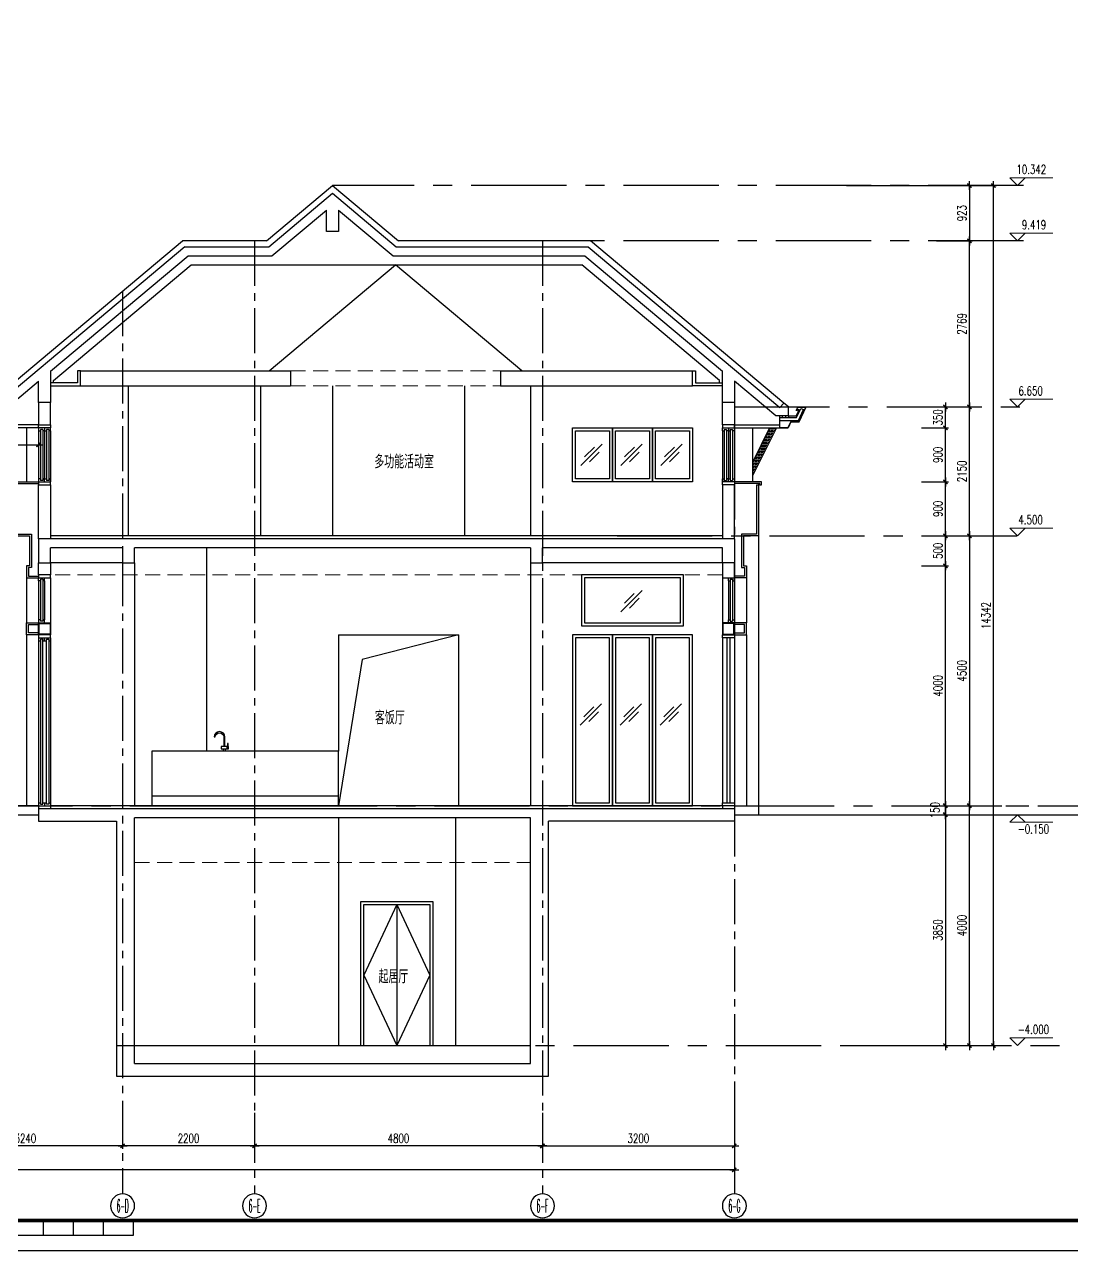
# Model space of a CAD drawing. Extents: x -395226 to -176901, y -140672 to 68263.
# Drawn here: x -244335 to -226879, y -127417 to -106974 of the extents above; entities that cross this region are included whole.
import ezdxf
from ezdxf.enums import TextEntityAlignment as Align

# ---------------------------------------------------------------- set-up
doc = ezdxf.new("R2010")
doc.units = 0
doc.header["$LTSCALE"] = 1000
doc.header["$MEASUREMENT"] = 0
for name, pattern in [('ACAD_ISO08W100', [36, 24, -3, 6, -3]), ('CENTER', [50.8, 31.75, -6.35, 6.35, -6.35]), ('HIDDEN', [0.375, 0.25, -0.125]), ('Plans$0$CENTER2', [1.125, 0.75, -0.125, 0.125, -0.125])]:
    doc.linetypes.add(name, pattern=pattern)
doc.layers.get('0').update_dxf_attribs({"linetype": 'CONTINUOUS'})
doc.layers.get('Defpoints').update_dxf_attribs({"linetype": 'CONTINUOUS'})
for name, color, linetype in [('A-AXIS', 3, 'CONTINUOUS'), ('A-AXIS-TEXT', 7, 'CONTINUOUS'), ('A-COLUMN', 1, 'CONTINUOUS'), ('A-DIM', 201, 'CONTINUOUS'), ('A-DOTE', 8, 'ACAD_ISO08W100'), ('A-FACADE', 5, 'CONTINUOUS'), ('A-FACADE-hatch', 252, 'CONTINUOUS'), ('A-FIN-GRAN', 34, 'CONTINUOUS'), ('A-FIN-METAL', 150, 'CONTINUOUS'), ('A-KITCHEN', 40, 'CONTINUOUS'), ('A-LINE', 8, 'CONTINUOUS'), ('A-PUB-DIM', 3, 'CONTINUOUS'), ('A-ROOF', 7, 'CONTINUOUS'), ('A-SITE', 7, 'CONTINUOUS'), ('A-TEXT-CN', 31, 'CONTINUOUS'), ('A-WALL', 2, 'CONTINUOUS'), ('A-WINDOW', 4, 'CONTINUOUS'), ('A_Hatch', 8, 'CONTINUOUS'), ('A_Wall', 3, 'CONTINUOUS'), ('CONC 03', 4, 'CONTINUOUS'), ('FIN 02', 7, 'CONTINUOUS'), ('GLZ 01', 8, 'CONTINUOUS'), ('GLZ 03', 7, 'CONTINUOUS'), ('Plans$0$Grid', 9, 'Plans$0$CENTER2'), ('Sect 18', 1, 'CONTINUOUS'), ('Sect 35', 2, 'CONTINUOUS'), ('图框', 7, 'CONTINUOUS')]:
    doc.layers.add(name, color=color, linetype=linetype)
doc.layers.add('A-LEVEL', color=135, linetype='CONTINUOUS', lineweight=0)
doc.layers.add('A-STAIR', color=30, linetype='CONTINUOUS', lineweight=0)
doc.styles.add('COMPLEX', font='COMPLEX')
doc.styles.add('DIM_FONT', font='SIMPLEX', dxfattribs={"width": 0.7, "bigfont": 'GBCBIG'})
doc.styles.add('PRC-S', font='tjromans.shx', dxfattribs={"width": 0.7, "bigfont": 'tjhztxt.shx'})
doc.styles.add('TJHZTXT', font='tjromans.shx', dxfattribs={"width": 0.8, "bigfont": 'tjhztxt.shx'})
doc.styles.add('zjz', font='tjromans.shx', dxfattribs={"width": 0.7, "height": 500, "bigfont": 'tjhztxt.shx'})
doc.dimstyles.new('DIM100', dxfattribs={"dimscale": 100, "dimtxt": 3, "dimasz": 0.01, "dimexe": 1, "dimexo": 1, "dimgap": 1, "dimtad": 1, "dimdec": 0, "dimzin": 0, "dimdsep": 46, "dimtxsty": 'DIM_FONT', "dimblk1": '_DIMX', "dimblk2": '_DIMX', "dimsah": 1, "dimcen": 0.01, "dimclrd": 256, "dimclre": 256, "dimclrt": 7, "dimadec": 0, "dimazin": 0, "dimtfac": 1, "dimtdec": 0, "dimtix": 1, "dimtmove": 2, "dimatfit": 3, "dimldrblk": '_DIMX', "dimfxl": 0, "dimtolj": 1, "dimtzin": 5, "dimarcsym": 0})

# ---------------------------------------------------------------- blocks, each defined once
blk = doc.blocks.new('glass hatch')
at = {"color": 9}
for p, q in [((0, 0), (355, 355)), ((61, 143), (225, 306)), ((143, 61), (306, 225))]:
    blk.add_line(p, q, dxfattribs=at)
blk = doc.blocks.new('double door ele')
for p, q in [((0, 0), (0, 2400)), ((0, 2400), (1200, 2400)), ((600, 2350), (600, 0)), ((1200, 2400), (1200, 0))]:
    blk.add_line(p, q)
blk.add_lwpolyline([(50, 0), (50, 2350), (1150, 2350), (1150, 0)])
at = {"ltscale": 0.5}
for points in [[(600, 2350), (50, 1175), (600, 0)], [(600, 2350), (1150, 1175), (600, 0)]]:
    blk.add_lwpolyline(points, dxfattribs=at)
blk = doc.blocks.new('A$C60017351')
at = {"layer": 'A-FIN-GRAN'}
for p, q in [((-570, 1450), (-600, 1450)), ((-400, -100), (-400, -850)), ((-400, -1050), (-400, -3900))]:
    blk.add_line(p, q, dxfattribs=at)
for points in [[(-625, 1450), (-650, 1450), (-650, 1500), (-200, 1500)], [(-625, 1450), (-625, 1470), (-200, 1470)], [(-600, 1450), (-600, 600), (-350, 600), (-350, 100), (-400, 100), (-400, -100), (-200, -100)], [(-570, 1450), (-570, 630), (-320, 630), (-320, 70), (-370, 70), (-370, -70), (-200, -70)], [(-600, 600), (-600, -4050)], [(-200, -1050), (-400, -1050), (-400, -850), (-200, -850)], [(-200, -1020), (-370, -1020), (-370, -880), (-200, -880)], [(-200, -3900), (-600, -3900), (-600, -4050)]]:
    blk.add_lwpolyline(points, dxfattribs=at)
blk.add_arc((-613, 1450), 12.5, 0, 180, dxfattribs=at)
at = {"layer": 'A-FIN-METAL'}
for points in [[(0, -850), (0, -1050), (-200, -1050), (-200, -850)], [(-10, -860), (-10, -1040), (-190, -1040), (-190, -860)]]:
    blk.add_lwpolyline(points, close=True, dxfattribs=at)
at = {"layer": 'A-WINDOW'}
for p, q in [((-170, -125), (-170, -825)), ((-130, -125), (-170, -125)), ((-130, -125), (-130, -825)), ((-100, -150), (-100, -100)), ((-130, -825), (-170, -825))]:
    blk.add_line(p, q, dxfattribs=at)
for points in [[(-170, -150), (-200, -150), (-200, -100)], [(-200, -150), (-200, -800)], [(-100, -150), (-130, -150)], [(-100, -150), (-100, -800)], [(0, -100), (0, -850)], [(-170, -800), (-200, -800), (-200, -850)], [(-100, -850), (-100, -800), (-130, -800)]]:
    blk.add_lwpolyline(points, dxfattribs=at)
blk = doc.blocks.new('_DIMX')
blk.add_line((-150, 0), (150, 0))
at = {"const_width": 50}
blk.add_lwpolyline([(-70, -70), (70, 70)], dxfattribs=at)
blk = doc.blocks.new('*D901')
at = {"layer": 'A-PUB-DIM', "lineweight": -2}
for p, q in [((-230629, -109658), (-228131, -109658)), ((-228181, -124000), (-228181, -109659)), ((-230629, -124000), (-228131, -124000))]:
    blk.add_line(p, q, dxfattribs=at)
at = {"layer": 'Defpoints', "color": 0}
for p in [(-230679, -109658), (-228181, -109658), (-230679, -124000)]:
    blk.add_point(p, dxfattribs=at)
at = {"layer": 'A-PUB-DIM', "lineweight": -2, "xscale": 0.5, "yscale": 0.5, "zscale": 0.5}
for p, rotation in [((-228181, -109658), 90), ((-228181, -124000), 270)]:
    blk.add_blockref('_DIMX', p, dxfattribs=dict(at, rotation=rotation))
at = {"layer": 'A-PUB-DIM', "insert": (-228306, -116829), "char_height": 150, "attachment_point": 5, "rotation": 90, "style": 'DIM_FONT'}
blk.add_mtext('\\A1;14342', dxfattribs=at)
blk = doc.blocks.new('*D902')
at = {"layer": 'A-PUB-DIM', "lineweight": -2}
for p, q in [((-229129, -115500), (-228531, -115500)), ((-228581, -115501), (-228581, -120000)), ((-229129, -120000), (-228531, -120000))]:
    blk.add_line(p, q, dxfattribs=at)
at = {"layer": 'Defpoints', "color": 0}
for p in [(-229179, -115500), (-229179, -120000), (-228581, -120000)]:
    blk.add_point(p, dxfattribs=at)
at = {"layer": 'A-PUB-DIM', "lineweight": -2, "xscale": 0.5, "yscale": 0.5, "zscale": 0.5}
for p, rotation in [((-228581, -115500), 90), ((-228581, -120000), 270)]:
    blk.add_blockref('_DIMX', p, dxfattribs=dict(at, rotation=rotation))
at = {"layer": 'A-PUB-DIM', "insert": (-228706, -117750), "char_height": 150, "attachment_point": 5, "rotation": 90, "style": 'DIM_FONT'}
blk.add_mtext('\\A1;4500', dxfattribs=at)
blk = doc.blocks.new('*D903')
at = {"layer": 'A-PUB-DIM', "lineweight": -2}
for p, q in [((-229129, -113350), (-228531, -113350)), ((-228581, -115500), (-228581, -113351)), ((-229129, -115500), (-228531, -115500))]:
    blk.add_line(p, q, dxfattribs=at)
at = {"layer": 'Defpoints', "color": 0}
for p in [(-229179, -113350), (-228581, -113350), (-229179, -115500)]:
    blk.add_point(p, dxfattribs=at)
at = {"layer": 'A-PUB-DIM', "lineweight": -2, "xscale": 0.5, "yscale": 0.5, "zscale": 0.5}
for p, rotation in [((-228581, -113350), 90), ((-228581, -115500), 270)]:
    blk.add_blockref('_DIMX', p, dxfattribs=dict(at, rotation=rotation))
at = {"layer": 'A-PUB-DIM', "insert": (-228706, -114425), "char_height": 150, "attachment_point": 5, "rotation": 90, "style": 'DIM_FONT'}
blk.add_mtext('\\A1;2150', dxfattribs=at)
blk = doc.blocks.new('A$C27EA7CCC')
at = {"layer": 'A-LEVEL', "linetype": 'ByBlock'}
blk.add_lwpolyline([(1018, 509), (509, 0), (0, 509), (2880, 509)], dxfattribs=at)
at = {"layer": 'A-LEVEL', "style": 'zjz', "width": 0.7}
for tag, p in [('-6.000（建筑）', (3635, 1346)), ('-6.300（结构）', (3635, 645))]:
    blk.add_attdef(tag, text='', height=600, dxfattribs=at).set_placement(p, align=Align.RIGHT)
blk = doc.blocks.new('*D904')
at = {"layer": 'A-PUB-DIM', "lineweight": -2}
for p, q in [((-229129, -120000), (-228531, -120000)), ((-228581, -124000), (-228581, -120001)), ((-229129, -124000), (-228531, -124000))]:
    blk.add_line(p, q, dxfattribs=at)
at = {"layer": 'Defpoints', "color": 0}
for p in [(-229179, -120000), (-228581, -120000), (-229179, -124000)]:
    blk.add_point(p, dxfattribs=at)
at = {"layer": 'A-PUB-DIM', "lineweight": -2, "xscale": 0.5, "yscale": 0.5, "zscale": 0.5}
for p, rotation in [((-228581, -120000), 90), ((-228581, -124000), 270)]:
    blk.add_blockref('_DIMX', p, dxfattribs=dict(at, rotation=rotation))
at = {"layer": 'A-PUB-DIM', "insert": (-228706, -122000), "char_height": 150, "attachment_point": 5, "rotation": 90, "style": 'DIM_FONT'}
blk.add_mtext('\\A1;4000', dxfattribs=at)
blk = doc.blocks.new('*D905')
at = {"layer": 'A-DIM', "lineweight": -2}
for p, q in [((-229381, -120000), (-228931, -120000)), ((-228981, -120150), (-228981, -120001)), ((-229381, -120150), (-228931, -120150))]:
    blk.add_line(p, q, dxfattribs=at)
at = {"layer": 'Defpoints', "color": 0}
for p in [(-229431, -120000), (-228981, -120000), (-229431, -120150)]:
    blk.add_point(p, dxfattribs=at)
at = {"layer": 'A-DIM', "lineweight": -2, "xscale": 0.5, "yscale": 0.5, "zscale": 0.5}
for p, rotation in [((-228981, -120000), 90), ((-228981, -120150), 270)]:
    blk.add_blockref('_DIMX', p, dxfattribs=dict(at, rotation=rotation))
at = {"layer": 'A-DIM', "insert": (-229153, -120075), "char_height": 150, "attachment_point": 5, "rotation": 90, "style": 'DIM_FONT'}
blk.add_mtext('\\A1;150', dxfattribs=at)
blk = doc.blocks.new('*D906')
at = {"layer": 'A-DIM', "lineweight": -2}
for p, q in [((-229381, -116000), (-228931, -116000)), ((-228981, -120000), (-228981, -116001)), ((-229381, -120000), (-228931, -120000))]:
    blk.add_line(p, q, dxfattribs=at)
at = {"layer": 'Defpoints', "color": 0}
for p in [(-229431, -116000), (-228981, -116000), (-229431, -120000)]:
    blk.add_point(p, dxfattribs=at)
at = {"layer": 'A-DIM', "lineweight": -2, "xscale": 0.5, "yscale": 0.5, "zscale": 0.5}
for p, rotation in [((-228981, -116000), 90), ((-228981, -120000), 270)]:
    blk.add_blockref('_DIMX', p, dxfattribs=dict(at, rotation=rotation))
at = {"layer": 'A-DIM', "insert": (-229106, -118000), "char_height": 150, "attachment_point": 5, "rotation": 90, "style": 'DIM_FONT'}
blk.add_mtext('\\A1;4000', dxfattribs=at)
blk = doc.blocks.new('*D907')
at = {"layer": 'A-DIM', "lineweight": -2}
for p, q in [((-229381, -115500), (-228931, -115500)), ((-228981, -116000), (-228981, -115501)), ((-229381, -116000), (-228931, -116000))]:
    blk.add_line(p, q, dxfattribs=at)
at = {"layer": 'Defpoints', "color": 0}
for p in [(-229431, -115500), (-228981, -115500), (-229431, -116000)]:
    blk.add_point(p, dxfattribs=at)
at = {"layer": 'A-DIM', "lineweight": -2, "xscale": 0.5, "yscale": 0.5, "zscale": 0.5}
for p, rotation in [((-228981, -115500), 90), ((-228981, -116000), 270)]:
    blk.add_blockref('_DIMX', p, dxfattribs=dict(at, rotation=rotation))
at = {"layer": 'A-DIM', "insert": (-229106, -115750), "char_height": 150, "attachment_point": 5, "rotation": 90, "style": 'DIM_FONT'}
blk.add_mtext('\\A1;500', dxfattribs=at)
blk = doc.blocks.new('*D908')
at = {"layer": 'A-DIM', "lineweight": -2}
for p, q in [((-229381, -114600), (-228931, -114600)), ((-228981, -115500), (-228981, -114601)), ((-229381, -115500), (-228931, -115500))]:
    blk.add_line(p, q, dxfattribs=at)
at = {"layer": 'Defpoints', "color": 0}
for p in [(-229431, -114600), (-228981, -114600), (-229431, -115500)]:
    blk.add_point(p, dxfattribs=at)
at = {"layer": 'A-DIM', "lineweight": -2, "xscale": 0.5, "yscale": 0.5, "zscale": 0.5}
for p, rotation in [((-228981, -114600), 90), ((-228981, -115500), 270)]:
    blk.add_blockref('_DIMX', p, dxfattribs=dict(at, rotation=rotation))
at = {"layer": 'A-DIM', "insert": (-229106, -115050), "char_height": 150, "attachment_point": 5, "rotation": 90, "style": 'DIM_FONT'}
blk.add_mtext('\\A1;900', dxfattribs=at)
blk = doc.blocks.new('*D909')
at = {"layer": 'A-DIM', "lineweight": -2}
for p, q in [((-229381, -113700), (-228931, -113700)), ((-228981, -114600), (-228981, -113701)), ((-229381, -114600), (-228931, -114600))]:
    blk.add_line(p, q, dxfattribs=at)
at = {"layer": 'Defpoints', "color": 0}
for p in [(-229431, -113700), (-228981, -113700), (-229431, -114600)]:
    blk.add_point(p, dxfattribs=at)
at = {"layer": 'A-DIM', "lineweight": -2, "xscale": 0.5, "yscale": 0.5, "zscale": 0.5}
for p, rotation in [((-228981, -113700), 90), ((-228981, -114600), 270)]:
    blk.add_blockref('_DIMX', p, dxfattribs=dict(at, rotation=rotation))
at = {"layer": 'A-DIM', "insert": (-229106, -114150), "char_height": 150, "attachment_point": 5, "rotation": 90, "style": 'DIM_FONT'}
blk.add_mtext('\\A1;900', dxfattribs=at)
blk = doc.blocks.new('*D910')
at = {"layer": 'A-DIM', "lineweight": -2}
for p, q in [((-229381, -113350), (-228931, -113350)), ((-228981, -113350), (-228981, -113349)), ((-228981, -113700), (-228981, -113350)), ((-229381, -113700), (-228931, -113700)), ((-228981, -113701), (-228981, -113701))]:
    blk.add_line(p, q, dxfattribs=at)
at = {"layer": 'Defpoints', "color": 0}
for p in [(-229431, -113350), (-228981, -113350), (-229431, -113700)]:
    blk.add_point(p, dxfattribs=at)
at = {"layer": 'A-DIM', "lineweight": -2, "xscale": 0.5, "yscale": 0.5, "zscale": 0.5}
for p, rotation in [((-228981, -113350), 270), ((-228981, -113700), 90)]:
    blk.add_blockref('_DIMX', p, dxfattribs=dict(at, rotation=rotation))
at = {"layer": 'A-DIM', "insert": (-229106, -113525), "char_height": 150, "attachment_point": 5, "rotation": 90, "style": 'DIM_FONT'}
blk.add_mtext('\\A1;350', dxfattribs=at)
blk = doc.blocks.new('*D911')
at = {"layer": 'A-PUB-DIM', "lineweight": -2}
for p, q in [((-229129, -110581), (-228531, -110581)), ((-228581, -113350), (-228581, -110582)), ((-229129, -113350), (-228531, -113350))]:
    blk.add_line(p, q, dxfattribs=at)
at = {"layer": 'Defpoints', "color": 0}
for p in [(-229179, -110581), (-228581, -110581), (-229179, -113350)]:
    blk.add_point(p, dxfattribs=at)
at = {"layer": 'A-PUB-DIM', "lineweight": -2, "xscale": 0.5, "yscale": 0.5, "zscale": 0.5}
for p, rotation in [((-228581, -110581), 90), ((-228581, -113350), 270)]:
    blk.add_blockref('_DIMX', p, dxfattribs=dict(at, rotation=rotation))
at = {"layer": 'A-PUB-DIM', "insert": (-228706, -111966), "char_height": 150, "attachment_point": 5, "rotation": 90, "style": 'DIM_FONT'}
blk.add_mtext('\\A1;2769', dxfattribs=at)
blk = doc.blocks.new('*D912')
at = {"layer": 'A-PUB-DIM', "lineweight": -2}
for p, q in [((-229129, -109658), (-228531, -109658)), ((-228581, -109659), (-228581, -110581)), ((-229129, -110581), (-228531, -110581))]:
    blk.add_line(p, q, dxfattribs=at)
at = {"layer": 'Defpoints', "color": 0}
for p in [(-229179, -109658), (-229179, -110581), (-228581, -110581)]:
    blk.add_point(p, dxfattribs=at)
at = {"layer": 'A-PUB-DIM', "lineweight": -2, "xscale": 0.5, "yscale": 0.5, "zscale": 0.5}
for p, rotation in [((-228581, -109658), 90), ((-228581, -110581), 270)]:
    blk.add_blockref('_DIMX', p, dxfattribs=dict(at, rotation=rotation))
at = {"layer": 'A-PUB-DIM', "insert": (-228706, -110120), "char_height": 150, "attachment_point": 5, "rotation": 90, "style": 'DIM_FONT'}
blk.add_mtext('\\A1;923', dxfattribs=at)
blk = doc.blocks.new('*D918')
at = {"layer": 'A-PUB-DIM', "lineweight": -2}
for p, q in [((-240500, -125122), (-240500, -125723)), ((-235700, -125122), (-235700, -125723)), ((-235700, -125673), (-240499, -125673))]:
    blk.add_line(p, q, dxfattribs=at)
at = {"layer": 'Defpoints', "color": 0}
for p in [(-240500, -125072), (-235700, -125072), (-240500, -125673)]:
    blk.add_point(p, dxfattribs=at)
at = {"layer": 'A-PUB-DIM', "lineweight": -2, "xscale": 0.5, "yscale": 0.5, "zscale": 0.5, "rotation": 180}
blk.add_blockref('_DIMX', (-240500, -125673), dxfattribs=at)
at = {"layer": 'A-PUB-DIM', "lineweight": -2, "xscale": 0.5, "yscale": 0.5, "zscale": 0.5}
blk.add_blockref('_DIMX', (-235700, -125673), dxfattribs=at)
at = {"layer": 'A-PUB-DIM', "insert": (-238100, -125548), "char_height": 150, "attachment_point": 5, "style": 'DIM_FONT'}
blk.add_mtext('\\A1;4800', dxfattribs=at)
blk = doc.blocks.new('*D919')
at = {"layer": 'A-PUB-DIM', "lineweight": -2}
for p, q in [((-242700, -125122), (-242700, -125723)), ((-240500, -125122), (-240500, -125723)), ((-240500, -125673), (-242699, -125673))]:
    blk.add_line(p, q, dxfattribs=at)
at = {"layer": 'Defpoints', "color": 0}
for p in [(-242700, -125072), (-240500, -125072), (-242700, -125673)]:
    blk.add_point(p, dxfattribs=at)
at = {"layer": 'A-PUB-DIM', "lineweight": -2, "xscale": 0.5, "yscale": 0.5, "zscale": 0.5, "rotation": 180}
blk.add_blockref('_DIMX', (-242700, -125673), dxfattribs=at)
at = {"layer": 'A-PUB-DIM', "lineweight": -2, "xscale": 0.5, "yscale": 0.5, "zscale": 0.5}
blk.add_blockref('_DIMX', (-240500, -125673), dxfattribs=at)
at = {"layer": 'A-PUB-DIM', "insert": (-241600, -125548), "char_height": 150, "attachment_point": 5, "style": 'DIM_FONT'}
blk.add_mtext('\\A1;2200', dxfattribs=at)
blk = doc.blocks.new('*D920')
at = {"layer": 'A-PUB-DIM', "lineweight": -2}
for p, q in [((-245940, -125122), (-245940, -125723)), ((-242700, -125122), (-242700, -125723)), ((-242700, -125673), (-245939, -125673))]:
    blk.add_line(p, q, dxfattribs=at)
at = {"layer": 'Defpoints', "color": 0}
for p in [(-245940, -125072), (-242700, -125072), (-245940, -125673)]:
    blk.add_point(p, dxfattribs=at)
at = {"layer": 'A-PUB-DIM', "lineweight": -2, "xscale": 0.5, "yscale": 0.5, "zscale": 0.5, "rotation": 180}
blk.add_blockref('_DIMX', (-245940, -125673), dxfattribs=at)
at = {"layer": 'A-PUB-DIM', "lineweight": -2, "xscale": 0.5, "yscale": 0.5, "zscale": 0.5}
blk.add_blockref('_DIMX', (-242700, -125673), dxfattribs=at)
at = {"layer": 'A-PUB-DIM', "insert": (-244320, -125548), "char_height": 150, "attachment_point": 5, "style": 'DIM_FONT'}
blk.add_mtext('\\A1;3240', dxfattribs=at)
blk = doc.blocks.new('*D923')
at = {"layer": 'A-PUB-DIM', "lineweight": -2}
for p, q in [((-262740, -124815), (-262740, -126123)), ((-232500, -124815), (-232500, -126123)), ((-232500, -126073), (-262739, -126073))]:
    blk.add_line(p, q, dxfattribs=at)
at = {"layer": 'Defpoints', "color": 0}
for p in [(-262740, -124765), (-232500, -124765), (-262740, -126073)]:
    blk.add_point(p, dxfattribs=at)
at = {"layer": 'A-PUB-DIM', "lineweight": -2, "xscale": 0.5, "yscale": 0.5, "zscale": 0.5, "rotation": 180}
blk.add_blockref('_DIMX', (-262740, -126073), dxfattribs=at)
at = {"layer": 'A-PUB-DIM', "lineweight": -2, "xscale": 0.5, "yscale": 0.5, "zscale": 0.5}
blk.add_blockref('_DIMX', (-232500, -126073), dxfattribs=at)
at = {"layer": 'A-PUB-DIM', "insert": (-247620, -125948), "char_height": 150, "attachment_point": 5, "style": 'DIM_FONT'}
blk.add_mtext('\\A1;30240', dxfattribs=at)
blk = doc.blocks.new('_AXISO')
blk.add_circle((0, 0), 0.5)
at = {"layer": 'A-AXIS-TEXT', "style": 'COMPLEX', "width": 1.041667}
blk.add_attdef('A', text='', height=0.56, dxfattribs=at).set_placement((-0.25, -0.28), (0.25, -0.28), align=Align.FIT)
blk = doc.blocks.new('*D924')
at = {"layer": 'A-PUB-DIM', "lineweight": -2}
for p, q in [((-235700, -125122), (-235700, -125723)), ((-232500, -125122), (-232500, -125723)), ((-235699, -125673), (-232500, -125673))]:
    blk.add_line(p, q, dxfattribs=at)
at = {"layer": 'Defpoints', "color": 0}
for p in [(-235700, -125072), (-232500, -125072), (-232500, -125673)]:
    blk.add_point(p, dxfattribs=at)
at = {"layer": 'A-PUB-DIM', "lineweight": -2, "xscale": 0.5, "yscale": 0.5, "zscale": 0.5, "rotation": 180}
blk.add_blockref('_DIMX', (-235700, -125673), dxfattribs=at)
at = {"layer": 'A-PUB-DIM', "lineweight": -2, "xscale": 0.5, "yscale": 0.5, "zscale": 0.5}
blk.add_blockref('_DIMX', (-232500, -125673), dxfattribs=at)
at = {"layer": 'A-PUB-DIM', "insert": (-234100, -125548), "char_height": 150, "attachment_point": 5, "style": 'DIM_FONT'}
blk.add_mtext('\\A1;3200', dxfattribs=at)
blk = doc.blocks.new('*D925')
at = {"layer": 'A-DIM', "lineweight": -2}
for p, q in [((-229381, -120150), (-228931, -120150)), ((-228981, -120151), (-228981, -124000)), ((-229381, -124000), (-228931, -124000))]:
    blk.add_line(p, q, dxfattribs=at)
at = {"layer": 'Defpoints', "color": 0}
for p in [(-229431, -120150), (-229431, -124000), (-228981, -124000)]:
    blk.add_point(p, dxfattribs=at)
at = {"layer": 'A-DIM', "lineweight": -2, "xscale": 0.5, "yscale": 0.5, "zscale": 0.5}
for p, rotation in [((-228981, -120150), 90), ((-228981, -124000), 270)]:
    blk.add_blockref('_DIMX', p, dxfattribs=dict(at, rotation=rotation))
at = {"layer": 'A-DIM', "insert": (-229106, -122075), "char_height": 150, "attachment_point": 5, "rotation": 90, "style": 'DIM_FONT'}
blk.add_mtext('\\A1;3850', dxfattribs=at)
blk = doc.blocks.new('*D933')
at = {"layer": 'A-DIM', "lineweight": -2}
for p, q in [((-245300, -113681), (-245300, -114031)), ((-244100, -113681), (-244100, -114031)), ((-245299, -113981), (-244100, -113981))]:
    blk.add_line(p, q, dxfattribs=at)
at = {"layer": 'Defpoints', "color": 0}
for p in [(-245300, -113631), (-244100, -113631), (-244100, -113981)]:
    blk.add_point(p, dxfattribs=at)
at = {"layer": 'A-DIM', "lineweight": -2, "xscale": 0.5, "yscale": 0.5, "zscale": 0.5, "rotation": 180}
blk.add_blockref('_DIMX', (-245300, -113981), dxfattribs=at)
at = {"layer": 'A-DIM', "lineweight": -2, "xscale": 0.5, "yscale": 0.5, "zscale": 0.5}
blk.add_blockref('_DIMX', (-244100, -113981), dxfattribs=at)
at = {"layer": 'A-DIM', "insert": (-244700, -113856), "char_height": 150, "attachment_point": 5, "style": 'DIM_FONT'}
blk.add_mtext('\\A1;1200', dxfattribs=at)
blk = doc.blocks.new('yzysd')
for p, q in [((-183, -100), (-300, 150)), ((-157, 147), (-300, 150)), ((-180, -95), (-292, 145)), ((-160, 142), (-292, 145)), ((-206, 125), (-251, 104)), ((-167, -75), (-251, 104)), ((-136, -25), (-206, 125)), ((-161, 110), (-178, 102)), ((-131, 0), (-178, 102)), ((-166, 108), (-154, 82)), ((-161, 110), (-151, 89)), ((-138, 95), (-160, 142)), ((-132, 92), (-157, 147)), ((-154, 82), (-132, 92)), ((-151, 89), (-138, 95)), ((50, 0), (50, -25)), ((-43, -100), (-183, -100)), ((-40, -95), (-180, -95)), ((150, -75), (-167, -75)), ((150, -25), (-136, -25)), ((0, 0), (-131, 0)), ((-43, -100), (3, -200)), ((-40, -95), (6, -195)), ((0, 0), (0, -25)), ((150, -200), (3, -200)), ((150, -195), (6, -195)), ((101, 0), (101, -25)), ((150, 0), (150, -200))]:
    blk.add_line(p, q)
blk = doc.blocks.new('TJAD_TK_A0')
at = {"layer": '图框'}
for p, q in [((1587.5, -436.65), (1587.5, -431.65)), ((1597.5, -436.65), (1597.5, -431.65)), ((1607.5, -436.65), (1607.5, -431.65)), ((1617.5, -436.65), (1617.5, -431.65)), ((1517.5, -436.65), (1617.5, -436.65)), ((973, -441.7), (2162, -441.7))]:
    blk.add_line(p, q, dxfattribs=at)
at = {"layer": '图框', "const_width": 1.2}
blk.add_lwpolyline([(2152, -431.7), (2152, 389.3), (998, 389.3), (998, -431.7)], close=True, dxfattribs=at)

msp = doc.modelspace()

# ---------------------------------------------------------------- hatches: boundary and pattern name
at = {"layer": 'A-FACADE-hatch'}
h = msp.add_hatch(dxfattribs=at)
h.set_pattern_fill('DOTS', color=256, scale=400, style=0)
h.set_pattern_definition([(360, (-33114.466, -64086.312), (12.5, 25), [0, -25])])
h.paths.add_polyline_path([(-231799.7, -113700.1), (-231911.5, -113700.1), (-232199.7, -114276.5), (-232199.7, -114500.1)])

# ---------------------------------------------------------------- linework, layer by layer
for p, q in [((-244099.7, -116150.1), (-244099.7, -116200.1)), ((-244099.7, -116200.1), (-243899.7, -116200.1)), ((-243899.7, -116200.1), (-243899.7, -116150.1))]:
    msp.add_line(p, q)
at = {"layer": 'A-COLUMN'}
for p, q in [((-240263.3, -110681.1), (-239199.7, -109788.6)), ((-239199.7, -109788.6), (-238136.1, -110681.1)), ((-241663.3, -110681.1), (-244858.8, -113362.5)), ((-241663.3, -110681.1), (-240263.3, -110681.1)), ((-238136.1, -110681.1), (-234936.1, -110681.1)), ((-234936.1, -110681.1), (-231740.5, -113362.5)), ((-231740.5, -113362.5), (-231676.3, -113285.9)), ((-231599.7, -113350.1), (-231676.3, -113285.9)), ((-231599.7, -113500.1), (-231599.7, -113350.1)), ((-232499.7, -115550.1), (-244099.7, -115550.1)), ((-242699.7, -115700.1), (-243899.7, -115700.1)), ((-235899.7, -115700.1), (-242499.7, -115700.1)), ((-232699.7, -115700.1), (-235699.7, -115700.1)), ((-232499.7, -120050.1), (-244099.7, -120050.1)), ((-235899.7, -120200.1), (-242499.7, -120200.1)), ((-242499.7, -124300.1), (-242499.7, -120200.1)), ((-235899.7, -124300.1), (-235899.7, -120200.1)), ((-242499.7, -124300.1), (-235899.7, -124300.1))]:
    msp.add_line(p, q, dxfattribs=at)
for points in [[(-243899.7, -112753.5), (-241608.7, -110831.1), (-240208.7, -110831.1), (-239299.7, -110068.4)], [(-239099.7, -110068.4), (-239099.7, -110422.5), (-239299.7, -110422.5), (-239299.7, -110068.4)], [(-239099.7, -110068.4), (-238190.7, -110831.1), (-234990.7, -110831.1), (-232699.7, -112753.5)], [(-243899.7, -112753.5), (-243899.7, -113275.5), (-244099.7, -113275.5), (-244099.7, -112921.3)], [(-231599.7, -113500.1), (-231809.8, -113500.1), (-232499.7, -112921.3), (-232499.7, -113275.5), (-232699.7, -113275.5), (-232699.7, -112753.5)], [(-244999.7, -113500.1), (-244789.5, -113500.1), (-244099.7, -112921.3)], [(-244099.7, -115550.1), (-244099.7, -115950.1), (-243899.7, -115950.1), (-243899.7, -115700.1)], [(-242699.7, -115700.1), (-242699.7, -115950.1), (-242499.7, -115950.1), (-242499.7, -115700.1)], [(-235899.7, -115700.1), (-235899.7, -115950.1), (-235699.7, -115950.1), (-235699.7, -115700.1)], [(-232499.7, -115550.1), (-232499.7, -115950.1), (-232699.7, -115950.1), (-232699.7, -115700.1)], [(-244099.7, -120050.1), (-244099.7, -120260.1), (-242799.7, -120260.1)], [(-232499.7, -120050.1), (-232499.7, -120260.1), (-235599.7, -120260.1)], [(-242799.7, -120260.1), (-242799.7, -124510.1), (-235599.7, -124510.1), (-235599.7, -120260.1)]]:
    msp.add_lwpolyline(points, dxfattribs=at)
at = {"layer": 'A-DOTE', "linetype": 'CENTER', "ltscale": 0.05}
for p, q in [((-227680.5, -109658.1), (-239199.7, -109658.1)), ((-227680.5, -110581.1), (-234899.7, -110581.1)), ((-232499.7, -113350.1), (-227680.5, -113350.1)), ((-234455.5, -115500.1), (-227680.5, -115500.1)), ((-267980.5, -120000.1), (-227080.5, -120000.1)), ((-242799.7, -124000.1), (-227080.5, -124000.1))]:
    msp.add_line(p, q, dxfattribs=at)
at = {"layer": 'A-DOTE', "ltscale": 0.05}
msp.add_line((-229240.1, -120000.1), (-221051.8, -120000.1), dxfattribs=at)
at = {"layer": 'A-FACADE'}
for p, q in [((-243849.7, -112907.3), (-241554.1, -110981.1)), ((-241554.1, -110981.1), (-235045.3, -110981.1)), ((-240257.9, -112750.1), (-238149.7, -110981.1)), ((-236041.4, -112750.1), (-238149.7, -110981.1)), ((-232749.7, -112907.3), (-235045.3, -110981.1)), ((-239899.7, -112750.1), (-239899.7, -113000.1)), ((-236399.7, -112750.1), (-236399.7, -113000.1)), ((-243849.7, -112950.1), (-243849.7, -112907.3)), ((-240399.7, -113000.1), (-240399.7, -115500.1)), ((-239199.7, -113000.1), (-239199.7, -115500.1)), ((-236999.7, -113000.1), (-236999.7, -115500.1)), ((-235899.7, -113000.1), (-235899.7, -115500.1)), ((-232749.7, -112950.1), (-232749.7, -112907.3)), ((-244099.7, -113650.1), (-244789.5, -113650.1)), ((-232499.7, -113650.1), (-231749.7, -113650.1)), ((-244099.7, -113700.1), (-244789.5, -113700.1)), ((-232499.7, -113700.1), (-231749.7, -113700.1)), ((-232699.7, -115500.1), (-243899.7, -115500.1)), ((-242499.7, -115950.1), (-242499.7, -120000.1)), ((-235899.7, -115950.1), (-235899.7, -120000.1)), ((-239099.7, -117150.1), (-239099.7, -119090.1)), ((-239099.7, -117150.1), (-237099.7, -117150.1)), ((-237099.7, -117150.1), (-237099.7, -120000.1)), ((-244099.7, -120000.1), (-244099.7, -120050.1)), ((-232499.7, -120000.1), (-243899.7, -120000.1)), ((-243899.7, -120000.1), (-243899.7, -120050.1)), ((-232699.7, -120000.1), (-232699.7, -120050.1)), ((-232499.7, -120000.1), (-232499.7, -120050.1)), ((-239099.7, -120200.1), (-239099.7, -124000.1)), ((-237149.7, -120200.1), (-237149.7, -124000.1)), ((-242499.7, -124000.1), (-235899.7, -124000.1))]:
    msp.add_line(p, q, dxfattribs=at)
at = {"layer": 'A-FACADE', "extrusion": (0, 0, -1)}
msp.add_line((-242599.7, -115500.1), (-242599.7, -113000.1), dxfattribs=at)
at = {"layer": 'A-FACADE'}
for points in [[(-243899.7, -113000.1), (-243399.7, -113000.1), (-243399.7, -112750.1), (-243449.7, -112750.1), (-243449.7, -112950.1), (-243899.7, -112950.1)], [(-243399.7, -112750.1), (-239899.7, -112750.1)], [(-236399.7, -112750.1), (-233199.7, -112750.1)], [(-232699.7, -113000.1), (-233199.7, -113000.1), (-233199.7, -112750.1), (-233149.7, -112750.1), (-233149.7, -112950.1), (-232699.7, -112950.1)], [(-243399.7, -113000.1), (-239899.7, -113000.1)], [(-236399.7, -113000.1), (-233199.7, -113000.1)]]:
    msp.add_lwpolyline(points, dxfattribs=at)
at = {"layer": 'A-FIN-GRAN'}
msp.add_line((-232199.7, -113700.1), (-232199.7, -114600.1), dxfattribs=at)
at = {"layer": 'A-KITCHEN'}
for p, q in [((-241013.5, -118994.4, 0), (-240993.5, -118994.4, 0)), ((-241013.5, -118994.4, 0), (-240993.5, -118994.4, 0)), ((-239099.7, -119840.1, 0), (-242209.7, -119840.1))]:
    msp.add_line(p, q, dxfattribs=at)
at = {"layer": 'A-KITCHEN', "elevation": 0}
msp.add_lwpolyline([(-240993.5, -119014.4), (-240993.5, -118854.4, 1), (-241173.5, -118854.4), (-241153.5, -118854.4, -1), (-241013.5, -118854.4), (-241013.5, -119014.4)], format="xyb", dxfattribs=at)
msp.add_lwpolyline([(-240993.5, -119014.4), (-240993.5, -118854.4, 1), (-241173.5, -118854.4), (-241153.5, -118854.4, -1), (-241013.5, -118854.4), (-241013.5, -119014.4)], format="xyb", dxfattribs=at)
for points in [[(-240948.5, -119014.4), (-240938.5, -119014.4), (-240938.5, -118964.4), (-240948.5, -118964.4)], [(-240948.5, -119014.4), (-240938.5, -119014.4), (-240938.5, -118964.4), (-240948.5, -118964.4)], [(-241053.5, -119054.4), (-240953.5, -119054.4), (-240953.5, -119014.4), (-241053.5, -119014.4)], [(-241053.5, -119054.4), (-240953.5, -119054.4), (-240953.5, -119014.4), (-241053.5, -119014.4)], [(-240953.5, -119054.4), (-240933.5, -119054.4), (-240933.5, -119014.4), (-240953.5, -119014.4)], [(-240953.5, -119054.4), (-240933.5, -119054.4), (-240933.5, -119014.4), (-240953.5, -119014.4)]]:
    msp.add_lwpolyline(points, close=True, dxfattribs=at)
at = {"layer": 'A-KITCHEN'}
msp.add_lwpolyline([(-242209.7, -120000.1), (-239099.7, -120000.1), (-239099.7, -119090.1), (-242209.7, -119090.1)], close=True, dxfattribs=at)
at = {"layer": 'A-KITCHEN', "elevation": 0}
for points in [[(-241018.5, -119090.1), (-241018.5, -119054.4)], [(-241018.5, -119090.1), (-241018.5, -119054.4)], [(-240988.5, -119054.4), (-240988.5, -119090.1)], [(-240988.5, -119054.4), (-240988.5, -119090.1)]]:
    msp.add_lwpolyline(points, dxfattribs=at)
at = {"layer": 'A-LINE', "color": 8}
msp.add_line((-242699.7, -115950.1), (-243899.7, -115950.1), dxfattribs=at)
at = {"layer": 'A-LINE'}
for points in [[(-231799.7, -113700.1), (-232199.7, -114500.1)], [(-231911.5, -113700.1), (-232199.7, -114276.5)]]:
    msp.add_lwpolyline(points, dxfattribs=at)
at = {"layer": 'A-LINE', "color": 8}
msp.add_lwpolyline([(-237099.7, -117150.1), (-238706, -117564.4), (-239099.7, -120000.1)], dxfattribs=at)
at = {"layer": 'A-ROOF'}
for p, q in [((-244923.1, -113285.9), (-241699.7, -110581.1)), ((-240299.7, -110581.1), (-241699.7, -110581.1)), ((-234899.7, -110581.1), (-238099.7, -110581.1)), ((-231676.3, -113285.9), (-234899.7, -110581.1))]:
    msp.add_line(p, q, dxfattribs=at)
msp.add_lwpolyline([(-240299.7, -110581.1), (-239199.7, -109658.1), (-238099.7, -110581.1)], dxfattribs=at)
at = {"layer": 'A-SITE', "ltscale": 0.05}
for points in [[(-274494.7, -120150.1), (-244099.7, -120150.1)], [(-232499.7, -120150.1), (-225949.7, -120150.1)]]:
    msp.add_lwpolyline(points, dxfattribs=at)
at = {"layer": 'A-STAIR', "linetype": 'HIDDEN'}
for p, q in [((-239899.7, -112750.1), (-236399.7, -112750.1)), ((-239899.7, -113000.1), (-236399.7, -113000.1)), ((-232699.7, -116150.1), (-243899.7, -116150.1)), ((-242499.7, -120950.1), (-235899.7, -120950.1))]:
    msp.add_line(p, q, dxfattribs=at)
at = {"layer": 'A-WALL'}
for points in [[(-244099.7, -113275.5), (-244099.7, -113650.1), (-243899.7, -113650.1), (-243899.7, -113275.5)], [(-232499.7, -113275.5), (-232499.7, -113650.1), (-232699.7, -113650.1), (-232699.7, -113275.5)], [(-244099.7, -115550.1), (-244099.7, -114650.1), (-243899.7, -114650.1), (-243899.7, -115550.1)], [(-232499.7, -115550.1), (-232499.7, -114650.1), (-232699.7, -114650.1), (-232699.7, -115550.1)], [(-232699.7, -115950.1), (-232699.7, -116200.1), (-232499.7, -116200.1), (-232499.7, -115950.1)]]:
    msp.add_lwpolyline(points, dxfattribs=at)
at = {"layer": 'A-WINDOW'}
for p, q in [((-244099.7, -113750.1), (-244099.7, -114550.1)), ((-244099.7, -113750.1), (-244069.7, -113750.1)), ((-244069.7, -113725.1), (-244069.7, -114575.1)), ((-244029.7, -113725.1), (-244069.7, -113725.1)), ((-244029.7, -113725.1), (-244029.7, -114575.1)), ((-243999.7, -113750.1), (-244029.7, -113750.1)), ((-243999.7, -113700.1), (-243999.7, -113750.1)), ((-243999.7, -113750.1), (-243999.7, -114550.1)), ((-243999.7, -113750.1), (-243969.7, -113750.1)), ((-243969.7, -113725.1), (-243969.7, -114575.1)), ((-243929.7, -113725.1), (-243969.7, -113725.1)), ((-243929.7, -113725.1), (-243929.7, -114575.1)), ((-243899.7, -113750.1), (-243929.7, -113750.1)), ((-243899.7, -113750.1), (-243899.7, -113700.1)), ((-243899.7, -113750.1), (-243899.7, -114600.1)), ((-232699.7, -113750.1), (-232699.7, -113700.1)), ((-232699.7, -113750.1), (-232699.7, -114600.1)), ((-232699.7, -113750.1), (-232669.7, -113750.1)), ((-232669.7, -113725.1), (-232669.7, -114575.1)), ((-232669.7, -113725.1), (-232629.7, -113725.1)), ((-232629.7, -113725.1), (-232629.7, -114575.1)), ((-232599.7, -113750.1), (-232629.7, -113750.1)), ((-232599.7, -113700.1), (-232599.7, -113750.1)), ((-232599.7, -113750.1), (-232569.7, -113750.1)), ((-232599.7, -113750.1), (-232599.7, -114550.1)), ((-232569.7, -113725.1), (-232569.7, -114575.1)), ((-232569.7, -113725.1), (-232529.7, -113725.1)), ((-232529.7, -113725.1), (-232529.7, -114575.1)), ((-232499.7, -113750.1), (-232529.7, -113750.1)), ((-232499.7, -113700.1), (-232499.7, -113750.1)), ((-232499.7, -113750.1), (-232499.7, -114550.1)), ((-244099.7, -114600.1), (-243899.7, -114600.1)), ((-244029.7, -114575.1), (-244069.7, -114575.1)), ((-243999.7, -114550.1), (-244029.7, -114550.1)), ((-243999.7, -114600.1), (-243999.7, -114550.1)), ((-243999.7, -114550.1), (-243969.7, -114550.1)), ((-243929.7, -114575.1), (-243969.7, -114575.1)), ((-243899.7, -114550.1), (-243929.7, -114550.1)), ((-243899.7, -114600.1), (-243899.7, -114550.1)), ((-232699.7, -114600.1), (-232699.7, -114550.1)), ((-232699.7, -114550.1), (-232669.7, -114550.1)), ((-232499.7, -114600.1), (-232699.7, -114600.1)), ((-232699.7, -114650.1), (-232699.7, -114600.1)), ((-232669.7, -114575.1), (-232629.7, -114575.1)), ((-232599.7, -114550.1), (-232629.7, -114550.1)), ((-232599.7, -114600.1), (-232599.7, -114550.1)), ((-232599.7, -114550.1), (-232569.7, -114550.1)), ((-232569.7, -114575.1), (-232529.7, -114575.1)), ((-244099.7, -117250.1), (-244099.7, -119950.1)), ((-243999.7, -117250.1), (-243969.7, -117250.1)), ((-243899.7, -117200.1), (-243899.7, -120000.1)), ((-232699.7, -117200.1), (-232699.7, -119950.1)), ((-232624.7, -117200.1), (-232624.7, -119950.1)), ((-232574.7, -117200.1), (-232574.7, -119950.1)), ((-232499.7, -117200.1), (-232499.7, -119950.1)), ((-244099.7, -119950.1), (-244099.7, -120000.1)), ((-244099.7, -119950.1), (-244069.7, -119950.1)), ((-244099.7, -120000.1), (-243899.7, -120000.1)), ((-244029.7, -119950.1), (-243999.7, -119950.1)), ((-243999.7, -119950.1), (-243999.7, -120000.1)), ((-243999.7, -119950.1), (-243969.7, -119950.1)), ((-243929.7, -119950.1), (-243899.7, -119950.1)), ((-232699.7, -120000.1), (-232699.7, -119950.1)), ((-232699.7, -119950.1), (-232499.7, -119950.1)), ((-232499.7, -119950.1), (-232499.7, -120000.1))]:
    msp.add_line(p, q, dxfattribs=at)
for points in [[(-243899.7, -113650.1), (-243899.7, -113700.1), (-244099.7, -113700.1), (-244099.7, -113650.1)], [(-232699.7, -113650.1), (-232699.7, -113700.1), (-232499.7, -113700.1), (-232499.7, -113650.1)], [(-232699.7, -113750.1), (-232669.7, -113750.1)], [(-232599.7, -113750.1), (-232629.7, -113750.1)], [(-244069.7, -114550.1), (-244099.7, -114550.1), (-244099.7, -114650.1)], [(-243999.7, -114550.1), (-244029.7, -114550.1)], [(-243999.7, -114550.1), (-243969.7, -114550.1)], [(-243899.7, -114550.1), (-243929.7, -114550.1)], [(-232699.7, -114550.1), (-232669.7, -114550.1)], [(-232599.7, -114550.1), (-232629.7, -114550.1)], [(-232599.7, -114550.1), (-232569.7, -114550.1)], [(-232529.7, -114550.1), (-232499.7, -114550.1), (-232499.7, -114650.1)], [(-244099.7, -117150.1), (-244099.7, -117200.1), (-243899.7, -117200.1), (-243899.7, -117150.1)], [(-244099.7, -117200.1), (-244099.7, -117250.1), (-244069.7, -117250.1)], [(-244029.7, -117250.1), (-243999.7, -117250.1), (-243999.7, -117200.1)], [(-243929.7, -117250.1), (-243899.7, -117250.1)], [(-232499.7, -117150.1), (-232499.7, -117200.1), (-232699.7, -117200.1), (-232699.7, -117150.1)]]:
    msp.add_lwpolyline(points, dxfattribs=at)
for points in [[(-235199.7, -113700.1), (-234533, -113700.1), (-234533, -114600.1), (-235199.7, -114600.1)], [(-235149.7, -113750.1), (-234583, -113750.1), (-234583, -114550.1), (-235149.7, -114550.1)], [(-234533, -113700.1), (-233866.3, -113700.1), (-233866.3, -114600.1), (-234533, -114600.1)], [(-234483, -113750.1), (-233916.3, -113750.1), (-233916.3, -114550.1), (-234483, -114550.1)], [(-233866.3, -113700.1), (-233199.7, -113700.1), (-233199.7, -114600.1), (-233866.3, -114600.1)], [(-233816.3, -113750.1), (-233249.7, -113750.1), (-233249.7, -114550.1), (-233816.3, -114550.1)], [(-235049.7, -117000.1), (-233349.7, -117000.1), (-233349.7, -116150.1), (-235049.7, -116150.1)], [(-234999.7, -116950.1), (-233399.7, -116950.1), (-233399.7, -116200.1), (-234999.7, -116200.1)], [(-244029.7, -119975.1), (-244029.7, -117225.1), (-244069.7, -117225.1), (-244069.7, -119975.1), (-244029.7, -119975.1)], [(-243969.7, -119975.1), (-243969.7, -117225.1), (-243929.7, -117225.1), (-243929.7, -119975.1), (-243969.7, -119975.1)], [(-235199.7, -120000.1), (-234533, -120000.1), (-234533, -117150.1), (-235199.7, -117150.1)], [(-235149.7, -119950.1), (-234583, -119950.1), (-234583, -117200.1), (-235149.7, -117200.1)], [(-234533, -120000.1), (-233866.3, -120000.1), (-233866.3, -117150.1), (-234533, -117150.1)], [(-234483, -119950.1), (-233916.3, -119950.1), (-233916.3, -117200.1), (-234483, -117200.1)], [(-233866.3, -120000.1), (-233199.7, -120000.1), (-233199.7, -117150.1), (-233866.3, -117150.1)], [(-233816.3, -119950.1), (-233249.7, -119950.1), (-233249.7, -117200.1), (-233816.3, -117200.1)]]:
    msp.add_lwpolyline(points, close=True, dxfattribs=at)
at = {"layer": 'A_Hatch'}
msp.add_line((-243899.7, -114650.1), (-243899.7, -114600.1), dxfattribs=at)
at = {"layer": 'A_Wall'}
msp.add_lwpolyline([(-243899.7, -115950.1), (-243899.7, -116150.1), (-244099.7, -116150.1), (-244099.7, -115950.1)], dxfattribs=at)
at = {"layer": 'CONC 03'}
msp.add_lwpolyline([(-244099.7, -115550.1), (-244099.7, -115950.1), (-243899.7, -115950.1), (-243899.7, -115700.1)], dxfattribs=at)
at = {"layer": 'FIN 02'}
msp.add_line((-244099.7, -120000.1), (-244149.7, -120000.1), dxfattribs=at)
at = {"layer": 'GLZ 01'}
for points in [[(-244299.7, -113700.1), (-244299.7, -114600.1)], [(-243999.7, -113750.1), (-243969.7, -113750.1)], [(-243899.7, -113750.1), (-243929.7, -113750.1)]]:
    msp.add_lwpolyline(points, dxfattribs=at)
at = {"layer": 'GLZ 03'}
msp.add_line((-244099.7, -113700.1), (-244099.7, -113750.1), dxfattribs=at)
at = {"layer": 'Plans$0$Grid', "color": 8}
for p, q in [((-240499.7, -110581.1), (-240499.7, -126473.1)), ((-235699.7, -110581.1), (-235699.7, -126473.1)), ((-242699.7, -111420.2), (-242699.7, -126473.1)), ((-232499.7, -113350.1), (-232499.7, -126473.1))]:
    msp.add_line(p, q, dxfattribs=at)
at = {"layer": 'Sect 18'}
for p, q in [((-241299.7, -115700.1), (-241299.7, -119090.1)), ((-232699.7, -115950.1), (-235699.7, -115950.1))]:
    msp.add_line(p, q, dxfattribs=at)
at = {"layer": 'Sect 35', "color": 7}
msp.add_line((-232499.7, -119950.1), (-232499.7, -120000.1), dxfattribs=at)

# ---------------------------------------------------------------- block references
msp.add_blockref('A$C60017351', (-243899.7, -116100.1))
at = {"xscale": -1}
msp.add_blockref('A$C60017351', (-232699.7, -116100.1), dxfattribs=at)
at = {"layer": 'A-AXIS'}
ref = msp.add_blockref('_AXISO', (-242699.7, -126673.1), dxfattribs=dict(at, xscale=-400.0000000232831, yscale=399.9999999941792, zscale=400))
ref.add_attrib('A', '6-D', dxfattribs={"layer": 'A-AXIS-TEXT', "height": 224, "style": 'COMPLEX', "width": 0.292092}).set_placement((-242796, -126785.1), (-242599.7, -126785.1), align=Align.FIT)
ref = msp.add_blockref('_AXISO', (-240499.7, -126673.1), dxfattribs=dict(at, xscale=-400.0000000232831, yscale=399.9999999941792, zscale=400))
ref.add_attrib('A', '6-E', dxfattribs={"layer": 'A-AXIS-TEXT', "height": 224, "style": 'COMPLEX', "width": 0.296803}).set_placement((-240596, -126785.1), (-240399.7, -126785.1), align=Align.FIT)
ref = msp.add_blockref('_AXISO', (-235699.7, -126673.1), dxfattribs=dict(at, xscale=-400.0000000232831, yscale=399.9999999941792, zscale=400))
ref.add_attrib('A', '6-F', dxfattribs={"layer": 'A-AXIS-TEXT', "height": 224, "style": 'COMPLEX', "width": 0.296803}).set_placement((-235796, -126785.1), (-235599.7, -126785.1), align=Align.FIT)
ref = msp.add_blockref('_AXISO', (-232499.7, -126673.1), dxfattribs=dict(at, xscale=-400.0000000232831, yscale=399.9999999941792, zscale=400))
ref.add_attrib('A', '6-G', dxfattribs={"layer": 'A-AXIS-TEXT', "height": 224, "style": 'COMPLEX', "width": 0.287528}).set_placement((-232596, -126785.1), (-232399.7, -126785.1), align=Align.FIT)
at = {"layer": 'A-FIN-METAL', "xscale": -1}
msp.add_blockref('yzysd', (-231599.7, -113500.1), dxfattribs=at)
at = {"layer": 'A-LEVEL', "linetype": 'ByBlock'}
ref = msp.add_blockref('A$C27EA7CCC', (-227907.8, -109658.1), dxfattribs=dict(at, xscale=0.25, yscale=0.25, zscale=0.25))
ref.add_attrib('-6.000（建筑）', '10.342', dxfattribs={"height": 150, "style": 'TJHZTXT', "width": 0.7}).set_placement((-227300.7, -109465.7), align=Align.RIGHT)
ref = msp.add_blockref('A$C27EA7CCC', (-227907.8, -110581.1), dxfattribs=dict(at, xscale=0.25, yscale=0.25, zscale=0.25))
ref.add_attrib('-6.000（建筑）', '9.419', dxfattribs={"height": 150, "style": 'TJHZTXT', "width": 0.7}).set_placement((-227300.7, -110388.7), align=Align.RIGHT)
ref = msp.add_blockref('A$C27EA7CCC', (-227907.8, -113350.1), dxfattribs=dict(at, xscale=0.25, yscale=0.25, zscale=0.25))
ref.add_attrib('-6.000（建筑）', '6.650', dxfattribs={"height": 150, "style": 'TJHZTXT', "width": 0.7}).set_placement((-227357.3, -113157.7), align=Align.RIGHT)
ref = msp.add_blockref('A$C27EA7CCC', (-227907.8, -115500.1), dxfattribs=dict(at, xscale=0.25, yscale=0.25, zscale=0.25))
ref.add_attrib('-6.000（建筑）', '4.500', dxfattribs={"height": 150, "style": 'TJHZTXT', "width": 0.7}).set_placement((-227357.3, -115307.7), align=Align.RIGHT)
ref = msp.add_blockref('A$C27EA7CCC', (-227907.8, -120150.1), dxfattribs=dict(at, xscale=-0.25, yscale=0.25, zscale=0.25, rotation=180))
ref.add_attrib('-6.000（建筑）', '-0.150', dxfattribs={"height": 150, "style": 'TJHZTXT', "width": 0.7}).set_placement((-227252.3, -120463.7), align=Align.RIGHT)
ref = msp.add_blockref('A$C27EA7CCC', (-227907.8, -123999.6), dxfattribs=dict(at, xscale=0.25, yscale=0.25, zscale=0.25))
ref.add_attrib('-6.000（建筑）', '-4.000', dxfattribs={"height": 150, "style": 'TJHZTXT', "width": 0.7}).set_placement((-227252.3, -123807.2), align=Align.RIGHT)
at = {"layer": 'A-WINDOW'}
for name, p in [('glass hatch', (-235058.4, -114328.1)), ('glass hatch', (-234391.7, -114328.1)), ('glass hatch', (-233725, -114328.1)), ('glass hatch', (-234392.6, -116766.4)), ('glass hatch', (-235069.8, -118658.6)), ('glass hatch', (-234403.1, -118658.6)), ('glass hatch', (-233736.5, -118658.6)), ('double door ele', (-238724.7, -124000.1))]:
    msp.add_blockref(name, p, dxfattribs=at)
at = {"layer": '图框', "xscale": 50, "yscale": 50, "zscale": 50}
msp.add_blockref('TJAD_TK_A0', (-323394.7, -105332.1), dxfattribs=at)

# ---------------------------------------------------------------- texts
at = {"layer": 'A-TEXT-CN', "style": 'PRC-S', "width": 0.7}
for s, p in [('多功能活动室', (-238502.1, -114375.5)), ('客饭厅', (-238491.7, -118645)), ('起居厅', (-238432.5, -122962))]:
    msp.add_text(s, height=225, dxfattribs=at).set_placement(p)

# ---------------------------------------------------------------- dimensions: what is measured, and where the dimension line sits
at = {"layer": 'A-DIM'}
for p1, p2, distance, picture, middle in [((-229430.5, -113700.1), (-229430.5, -113350.1), -450, '*D910', (-229105.5, -113525.1)), ((-245299.7, -113631), (-244099.7, -113631), -350, '*D933', (-244699.7, -113856)), ((-229430.5, -114600.1), (-229430.5, -113700.1), -450, '*D909', (-229105.5, -114150.1)), ((-229430.5, -115500.1), (-229430.5, -114600.1), -450, '*D908', (-229105.5, -115050.1)), ((-229430.5, -116000.1), (-229430.5, -115500.1), -450, '*D907', (-229105.5, -115750.1)), ((-229430.5, -120000.1), (-229430.5, -116000.1), -450, '*D906', (-229105.5, -118000.1)), ((-229430.5, -120150.1), (-229430.5, -124000.1), 450, '*D925', (-229105.5, -122075.1))]:
    dim = msp.add_aligned_dim(p1=p1, p2=p2, distance=distance, dimstyle='DIM100', override={"dimscale": 50, "dimclrt": 256}, dxfattribs=at)
    dim.commit()
    dim.dimension.update_dxf_attribs({"geometry": picture, "text_midpoint": middle})
dim = msp.add_linear_dim(base=(-228980.5, -120000.1), p1=(-229430.5, -120150.1), p2=(-229430.5, -120000.1), angle=90, dimstyle='DIM100', override={"dimscale": 50, "dimclrt": 256}, dxfattribs=at)
dim.commit()
dim.dimension.update_dxf_attribs({"geometry": '*D905', "text_midpoint": (-229153, -120075.1), "dimtype": 129})
at = {"layer": 'A-PUB-DIM'}
for base, p1, p2, angle, picture, middle in [((-228180.5, -109658.1), (-230678.6, -124000.1), (-230678.6, -109658.1), 270, '*D901', (-228305.5, -116829.1)), ((-228580.5, -110581.1), (-229179.1, -109658.1), (-229179.1, -110581.1), 90, '*D912', (-228705.5, -110119.6)), ((-228580.5, -110581.1), (-229179.1, -113350.1), (-229179.1, -110581.1), 270, '*D911', (-228705.5, -111965.6)), ((-228580.5, -113350.1), (-229179.1, -115500.1), (-229179.1, -113350.1), 270, '*D903', (-228705.5, -114425.1)), ((-228580.5, -120000.1), (-229179.1, -115500.1), (-229179.1, -120000.1), 90, '*D902', (-228705.5, -117750.1)), ((-228580.5, -120000.1), (-229179.1, -124000.1), (-229179.1, -120000.1), 270, '*D904', (-228705.5, -122000.1)), ((-232499.7, -125673.1), (-235699.7, -125072.4), (-232499.7, -125072.4), 180, '*D924', (-234099.7, -125548.1))]:
    dim = msp.add_linear_dim(base=base, p1=p1, p2=p2, angle=angle, dimstyle='DIM100', override={"dimscale": 50, "dimclrt": 256}, dxfattribs=at)
    dim.commit()
    dim.dimension.update_dxf_attribs({"geometry": picture, "text_midpoint": middle})
for base, p1, p2, picture, middle in [((-262739.7, -126073.1), (-232499.7, -124764.7), (-262739.7, -124764.7), '*D923', (-247619.7, -125948.1)), ((-245939.7, -125673.1), (-242699.7, -125072.4), (-245939.7, -125072.4), '*D920', (-244319.7, -125548.1)), ((-242699.7, -125673.1), (-240499.7, -125072.4), (-242699.7, -125072.4), '*D919', (-241599.7, -125548.1)), ((-240499.7, -125673.1), (-235699.7, -125072.4), (-240499.7, -125072.4), '*D918', (-238099.7, -125548.1))]:
    dim = msp.add_linear_dim(base=base, p1=p1, p2=p2, dimstyle='DIM100', override={"dimscale": 50, "dimclrt": 256}, dxfattribs=at)
    dim.commit()
    dim.dimension.update_dxf_attribs({"geometry": picture, "text_midpoint": middle})

doc.saveas('drawing.dxf')
